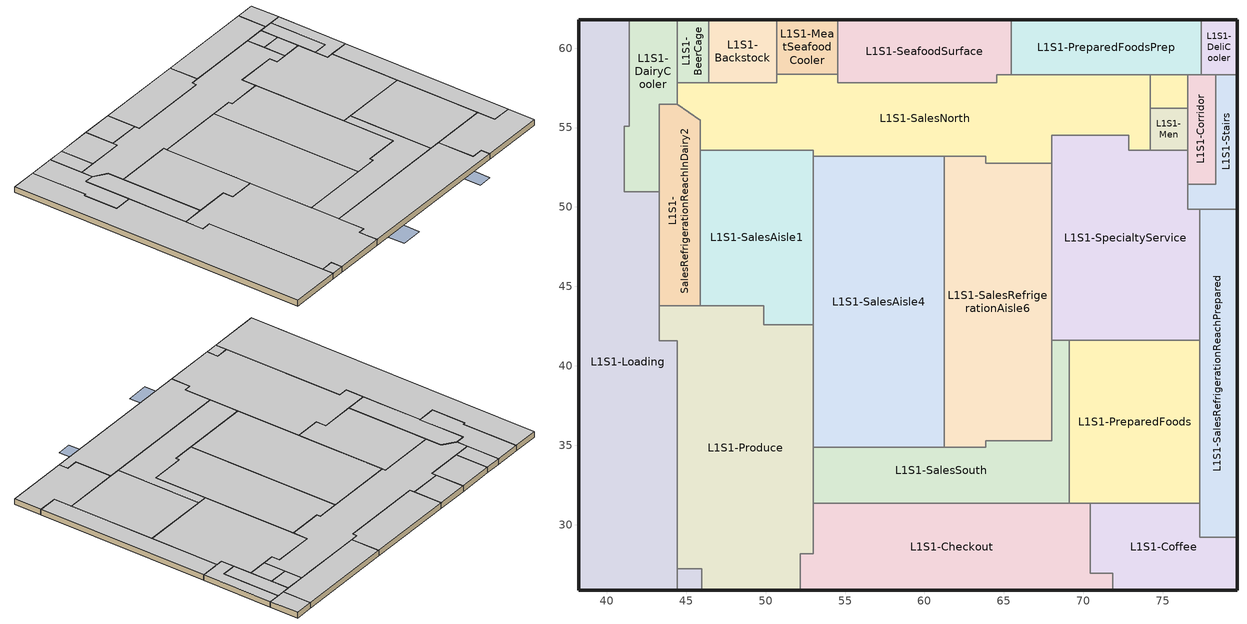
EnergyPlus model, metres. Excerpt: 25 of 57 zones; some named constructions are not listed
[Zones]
L1S1-DairyCooler
 floor outside (Interior Floor): 41.12,50.96 41.12,55.08 41.4,55.08 41.4,61.78 44.44,61.78 44.44,56.48 43.31,56.48 43.31,50.96 z2.13
 wall outside (Exterior Wall): 44.44,61.78 41.4,61.78 z2.13:2.82
 wall to L1S1-Loading (Interior Wall): 41.4,61.78 41.4,55.08 41.12,55.08 41.12,50.96 43.31,50.96 z2.13:2.82
 wall to L1S1-SalesRefrigerationReachInDairy2 (Interior Wall): 43.31,50.96 43.31,56.48 44.44,56.48 z2.13:2.82
 wall to L1S1-SalesNorth (Interior Wall): 44.44,56.48 44.44,57.81 z2.13:2.82
 wall to L1S1-BeerCage (Interior Wall): 44.44,57.81 44.44,61.78 z2.13:2.82
 ceiling to M-201-ExgStorage (Interior Ceiling): 41.12,50.96 43.31,50.96 43.31,56.48 44.44,56.48 44.44,61.78 41.4,61.78 41.4,55.08 41.12,55.08 z2.82
L1S1-Stairs
 floor outside (Interior Floor): 76.57,49.87 76.57,51.44 78.33,51.44 78.33,58.34 79.67,58.34 79.67,49.87 z2.13
 wall outside (Exterior Wall): 79.67,49.87 79.67,58.34 z2.13:2.82
 wall to L1S1-Corridor (Interior Wall): 78.33,58.34 78.33,51.44 76.57,51.44 z2.13:2.82
 wall to L1S1-SpecialtyService (Interior Wall): 76.57,51.44 76.57,49.87 77.34,49.87 z2.13:2.82
 wall to L1S1-SalesRefrigerationReachPrepared (Interior Wall): 77.34,49.87 79.67,49.87 z2.13:2.82
 wall to L1S1-DeliCooler (Interior Wall): 79.67,58.34 78.33,58.34 z2.13:2.82
 ceiling to L1S2-Shaft2 (Interior Ceiling): 76.57,49.87 79.67,49.87 79.67,58.34 78.33,58.34 78.33,51.44 76.57,51.44 z2.82
L1S1-Corridor
 floor outside (Interior Floor): 76.57,51.44 76.57,58.34 78.33,58.34 78.33,51.44 z2.13
 wall to L1S1-PreparedFoodsPrep (Interior Wall): 77.42,58.34 76.57,58.34 z2.13:2.82
 wall to L1S1-Women (Interior Wall): 76.57,58.34 76.57,56.22 z2.13:2.82
 wall to L1S1-Men (Interior Wall): 76.57,56.22 76.57,53.58 z2.13:2.82
 wall to L1S1-SpecialtyService (Interior Wall): 76.57,53.58 76.57,51.44 z2.13:2.82
 wall to L1S1-DeliCooler (Interior Wall): 78.33,58.34 77.42,58.34 z2.13:2.82
 ceiling to M-164-MeatCooler (Interior Ceiling): 76.57,51.44 78.33,51.44 78.33,58.34 76.57,58.34 z2.82
L1S1-DeliCooler
 floor outside (Interior Floor): 77.42,58.34 77.42,61.78 79.67,61.78 79.67,58.34 z2.13
 wall outside (Exterior Wall): 79.67,58.34 79.67,61.78 77.42,61.78 z2.13:2.82
 wall to L1S1-PreparedFoodsPrep (Interior Wall): 77.42,61.78 77.42,58.34 z2.13:2.82
 ceiling to M-123-Stairs (Interior Ceiling): 77.42,58.34 79.67,58.34 79.67,61.78 77.42,61.78 z2.82
L1S1-Women
 floor outside (Interior Floor): 74.22,56.22 74.22,58.34 76.57,58.34 76.57,56.22 z2.13
 wall to L1S1-SalesNorth (Interior Wall): 74.22,58.34 74.22,56.22 z2.13:2.82
 wall to L1S1-Men (Interior Wall): 74.22,56.22 76.57,56.22 z2.13:2.82
 wall to L1S1-PreparedFoodsPrep (Interior Wall): 76.57,58.34 74.22,58.34 z2.13:2.82
 ceiling to M-163-MeatPrep (Interior Ceiling): 74.22,56.22 76.57,56.22 76.57,58.34 74.22,58.34 z2.82
L1S1-PreparedFoodsPrep
 floor outside (Interior Floor): 65.46,58.34 65.46,61.78 77.42,61.78 77.42,58.34 z2.13
 wall outside (Exterior Wall): 77.42,61.78 65.46,61.78 z2.13:2.82
 wall to L1S1-SeafoodSurface (Interior Wall): 65.46,61.78 65.46,58.34 z2.13:2.82
 wall to L1S1-SalesNorth (Interior Wall): 65.46,58.34 72.85,58.34 74.22,58.34 z2.13:2.82
 ceiling to M-201-ExgStorage (Interior Ceiling): 65.46,58.34 77.42,58.34 77.42,61.78 65.46,61.78 z2.82
L1S1-Men
 floor outside (Interior Floor): 74.22,53.58 74.22,56.22 76.57,56.22 76.57,53.58 z2.13
 wall to L1S1-SalesNorth (Interior Wall): 74.22,56.22 74.22,53.58 z2.13:2.82
 wall to L1S1-SpecialtyService (Interior Wall): 74.22,53.58 76.57,53.58 z2.13:2.82
 ceiling to M-164-MeatCooler (Interior Ceiling): 74.22,53.58 76.57,53.58 76.57,56.22 74.22,56.22 z2.82
L1S1-MeatSeafoodCooler
 floor outside (Interior Floor): 50.69,58.37 50.69,61.78 54.53,61.78 54.53,58.37 z2.13
 wall outside (Exterior Wall): 54.53,61.78 50.69,61.78 z2.13:2.82
 wall to L1S1-SalesNorth (Interior Wall): 50.69,58.37 54.53,58.37 z2.13:2.82
 wall to L1S1-SeafoodSurface (Interior Wall): 54.53,58.37 54.53,61.78 z2.13:2.82
 wall to L1S1-Backstock (Interior Wall): 50.69,61.78 50.69,58.37 z2.13:2.82
 ceiling to M-201-ExgStorage (Interior Ceiling): 50.69,58.37 54.53,58.37 54.53,61.78 50.69,61.78 z2.82
L1S1-Shaft
 floor outside (Interior Floor): 44.44,25.88 44.44,27.22 45.97,27.22 45.97,25.88 z2.13
 wall outside (Exterior Wall): 44.44,25.88 45.97,25.88 z2.13:2.82
 wall to L1S1-Produce (Interior Wall): 45.97,25.88 45.97,27.22 44.44,27.22 z2.13:2.82
 wall to L1S1-Loading (Interior Wall): 44.44,27.22 44.44,25.88 z2.13:2.82
 ceiling to L1S2-Shaft (Interior Ceiling): 44.44,25.88 45.97,25.88 45.97,27.22 44.44,27.22 z2.82
L1S1-Backstock
 floor outside (Interior Floor): 46.42,57.81 46.42,61.78 50.69,61.78 50.69,57.81 z2.13
 wall outside (Exterior Wall): 50.69,61.78 46.42,61.78 z2.13:2.82
 wall to L1S1-BeerCage (Interior Wall): 46.42,61.78 46.42,57.81 z2.13:2.82
 wall to L1S1-SalesNorth (Interior Wall): 46.42,57.81 49.53,57.81 50.69,57.81 50.69,58.37 z2.13:2.82
 ceiling to M-152-MDF (Interior Ceiling): 46.42,57.81 50.69,57.81 50.69,61.78 46.42,61.78 z2.82
L1S1-BeerCage
 floor outside (Interior Floor): 44.44,57.81 44.44,61.78 46.42,61.78 46.42,57.81 z2.13
 wall outside (Exterior Wall): 46.42,61.78 44.44,61.78 z2.13:2.82
 wall to L1S1-SalesNorth (Interior Wall): 44.44,57.81 46.42,57.81 z2.13:2.82
 ceiling to M-201-ExgStorage (Interior Ceiling): 44.44,57.81 46.42,57.81 46.42,61.78 44.44,61.78 z2.82
L1S1-SalesAisle4
 floor outside (Interior Floor): 53,34.87 53,53.19 61.24,53.19 61.24,34.87 z2.13
 wall to L1S1-SalesRefrigerationAisle6 (Interior Wall): 61.24,34.87 61.24,53.19 z2.13:2.82
 wall to L1S1-Produce (Interior Wall): 53,53.19 53,34.87 z2.13:2.82
 wall to L1S1-SalesNorth (Interior Wall): 61.24,53.19 53,53.19 z2.13:2.82
 wall to L1S1-SalesSouth (Interior Wall): 53,34.87 61.24,34.87 z2.13:2.82
 ceiling to M-158-BreakRoom (Interior Ceiling): 53,34.87 61.24,34.87 61.24,53.19 53,53.19 z2.82
L1S1-Checkout
 floor outside (Interior Floor): 52.18,26.95 52.18,28.16 53,28.16 53,31.36 70.44,31.36 70.44,26.95 71.84,26.95 71.84,25.88 52.19,25.88 z2.13
 wall outside (Exterior Wall): 52.19,25.88 71.84,25.88 z2.13:2.82
 wall to L1S1-Produce (Interior Wall): 53,31.36 53,28.16 52.18,28.16 52.18,26.95 52.19,25.88 z2.13:2.82
 wall to L1S1-Coffee (Interior Wall): 71.84,25.88 71.84,26.95 70.44,26.95 70.44,31.36 z2.13:2.82
 wall to L1S1-SalesSouth (Interior Wall): 70.44,31.36 53,31.36 z2.13:2.82
 ceiling to L1S2-Checkout (Interior Ceiling): 52.19,25.88 71.84,25.88 71.84,26.95 70.44,26.95 70.44,31.36 53,31.36 53,28.16 52.18,28.16 52.18,26.95 z2.82
L1S1-SpecialtyService
 floor outside (Interior Floor): 68,41.61 68,54.53 72.85,54.53 72.85,53.58 76.57,53.58 76.57,49.87 77.34,49.87 77.34,41.61 z2.13
 wall to L1S1-SalesNorth (Interior Wall): 76.57,53.58 72.85,53.58 72.85,54.53 68,54.53 z2.13:2.82
 wall to L1S1-SalesRefrigerationReachPrepared (Interior Wall): 77.34,41.61 77.34,49.87 z2.13:2.82
 wall to L1S1-SalesRefrigerationAisle6 (Interior Wall): 68,54.53 68,41.61 z2.13:2.82
 wall to L1S1-SalesSouth (Interior Wall): 68,41.61 77.34,41.61 z2.13:2.82
 ceiling to M-162-PrepRoom (Interior Ceiling): 68,41.61 77.34,41.61 77.34,49.87 76.57,49.87 76.57,53.58 72.85,53.58 72.85,54.53 68,54.53 z2.82
L1S1-SalesNorth
 floor outside (Interior Floor): 45.87,53.58 45.87,55.47 44.44,56.48 44.44,57.81 50.69,57.81 50.69,58.37 54.53,58.37 54.53,57.81 64.56,57.81 64.56,58.34 74.22,58.34 74.22,53.58 72.85,53.58 72.85,54.53 68,54.53 68,52.77 63.86,52.77 63.86,53.19 53,53.19 53,53.58 z2.13
 wall to L1S1-SeafoodSurface (Interior Wall): 74.22,58.34 64.56,58.34 64.56,57.81 54.53,57.81 54.53,58.37 z2.13:2.82
 wall to L1S1-SalesRefrigerationReachInDairy2 (Interior Wall): 44.44,56.48 45.87,55.47 45.87,53.58 z2.13:2.82
 wall to L1S1-SalesAisle1 (Interior Wall): 45.87,53.58 53,53.58 53,53.19 z2.13:2.82
 wall to L1S1-SalesRefrigerationAisle6 (Interior Wall): 53,53.19 63.86,53.19 63.86,52.77 68,52.77 z2.13:2.82
 ceiling to M-161-Men (Interior Ceiling): 53,53.19 63.86,53.19 63.86,52.77 68,52.77 68,54.53 72.85,54.53 72.85,53.58 74.22,53.58 74.22,58.34 64.56,58.34 64.56,57.81 54.53,57.81 54.53,58.37 50.69,58.37 50.69,57.81 44.44,57.81 44.44,56.48 45.87,55.47 45.87,53.58 53,53.58 z2.82
L1S1-SalesAisle1
 floor outside (Interior Floor): 45.87,43.77 45.87,53.58 53,53.58 53,42.58 49.9,42.58 49.9,43.77 z2.13
 wall to L1S1-Produce (Interior Wall): 45.87,43.77 49.9,43.77 49.9,42.58 53,42.58 z2.13:2.82
 wall to L1S1-SalesRefrigerationReachInDairy2 (Interior Wall): 45.87,53.58 45.87,43.77 z2.13:2.82
 ceiling to M-156-StlOffice (Interior Ceiling): 45.87,43.77 49.9,43.77 49.9,42.58 53,42.58 53,53.58 45.87,53.58 z2.82
L1S1-Produce
 floor outside (Interior Floor): 44.44,27.22 44.44,41.57 43.31,41.57 43.31,43.77 49.9,43.77 49.9,42.58 53,42.58 53,28.16 52.18,28.16 52.19,25.88 45.97,25.88 45.97,27.22 z2.13
 wall outside (Exterior Wall): 45.97,25.88 52.19,25.88 z2.13:2.82
 wall to L1S1-Loading (Interior Wall): 43.31,43.77 43.31,41.57 44.44,41.57 44.44,27.22 z2.13:2.82
 wall to L1S1-SalesSouth (Interior Wall): 53,28.16 53,42.58 z2.13:2.82
 wall to L1S1-SalesRefrigerationReachInDairy2 (Interior Wall): 49.9,43.77 43.31,43.77 z2.13:2.82
 ceiling to L1S2-AislesWest (Interior Ceiling): 45.97,25.88 52.19,25.88 52.18,28.16 53,28.16 53,42.58 49.9,42.58 49.9,43.77 43.31,43.77 43.31,41.57 44.44,41.57 44.44,27.22 45.97,27.22 z2.82
L1S1-SalesRefrigerationReachInDairy2
 floor outside (Interior Floor): 43.31,43.77 43.31,56.48 44.44,56.48 45.87,55.47 45.87,43.77 z2.13
 ceiling to M-201-ExgStorage (Interior Ceiling): 43.31,43.77 45.87,43.77 45.87,55.47 44.44,56.48 43.31,56.48 z2.82
L1S1-Loading
 floor outside (Interior Floor): 38.22,25.88 38.22,61.78 41.4,61.78 41.4,55.08 41.12,55.08 41.12,50.96 43.31,50.96 43.31,41.57 44.44,41.57 44.44,25.88 z2.13
 wall outside (Exterior Wall): 41.4,61.78 38.22,61.78 38.22,25.88 44.44,25.88 z2.13:2.82
 ceiling to M-201-ExgStorage (Interior Ceiling): 38.22,25.88 44.44,25.88 44.44,41.57 43.31,41.57 43.31,50.96 41.12,50.96 41.12,55.08 41.4,55.08 41.4,61.78 38.22,61.78 z2.82
L1S1-SalesRefrigerationAisle6
 floor outside (Interior Floor): 61.24,34.87 61.24,53.19 63.86,53.19 63.86,52.77 68,52.77 68,35.3 63.86,35.3 63.86,34.87 z2.13
 wall to L1S1-SalesSouth (Interior Wall): 61.24,34.87 63.86,34.87 63.86,35.3 68,35.3 68,52.77 z2.13:2.82
 ceiling to M-162-PrepRoom (Interior Ceiling): 61.24,34.87 63.86,34.87 63.86,35.3 68,35.3 68,52.77 63.86,52.77 63.86,53.19 61.24,53.19 z2.82
L1S1-SalesSouth
 floor outside (Interior Floor): 53,31.36 53,34.87 63.86,34.87 63.86,35.3 68,35.3 68,41.61 69.13,41.61 69.13,31.36 z2.13
 wall to L1S1-PreparedFoods (Interior Wall): 69.13,31.36 69.13,41.61 z2.13:2.82
 ceiling to L1S2-AislesEast (Interior Ceiling): 53,31.36 69.13,31.36 69.13,41.61 68,41.61 68,35.3 63.86,35.3 63.86,34.87 53,34.87 z2.82
L1S1-SalesRefrigerationReachPrepared
 floor outside (Interior Floor): 77.34,29.21 77.34,49.87 79.67,49.87 79.67,29.21 z2.13
 wall outside (Exterior Wall): 79.67,29.21 79.67,49.87 z2.13:2.82
 wall to L1S1-Coffee (Interior Wall): 77.34,29.21 79.67,29.21 z2.13:2.82
 wall to L1S1-PreparedFoods (Interior Wall): 77.34,49.87 77.34,29.21 z2.13:2.82
 ceiling to L1S2-ReachInPrepared (Interior Ceiling): 77.34,29.21 79.67,29.21 79.67,49.87 77.34,49.87 z2.82
L1S1-SeafoodSurface
 floor outside (Interior Floor): 54.53,57.81 54.53,61.78 65.46,61.78 65.46,58.34 64.56,58.34 64.56,57.81 z2.13
 wall outside (Exterior Wall): 65.46,61.78 54.53,61.78 z2.13:2.82
 ceiling to M-201-ExgStorage (Interior Ceiling): 54.53,57.81 64.56,57.81 64.56,58.34 65.46,58.34 65.46,61.78 54.53,61.78 z2.82
L1S1-Coffee
 floor outside (Interior Floor): 70.44,26.95 70.44,31.36 77.34,31.36 77.34,29.21 79.67,29.21 79.67,25.88 71.84,25.88 71.84,26.95 z2.13
 wall outside (Exterior Wall): 71.84,25.88 79.67,25.88 79.67,29.21 z2.13:2.82
 wall to L1S1-PreparedFoods (Interior Wall): 77.34,31.36 70.44,31.36 z2.13:2.82
 ceiling to L1S2-Bakery (Interior Ceiling): 71.84,25.88 79.67,25.88 79.67,29.21 77.34,29.21 77.34,31.36 70.44,31.36 70.44,26.95 71.84,26.95 z2.82
L1S1-PreparedFoods
 floor outside (Interior Floor): 69.13,31.36 69.13,41.61 77.34,41.61 77.34,31.36 z2.13
 ceiling to L1S2-AislesEast (Interior Ceiling): 69.13,31.36 77.34,31.36 77.34,41.61 69.13,41.61 z2.82
shading: 67.45,23.87 67.45,25.88 69.16,25.88 69.16,23.87 z2.09; 54.11,23.87 54.11,25.88 56.79,25.88 56.79,23.87 z2.09
[Zone] Type=1
L1S1-DairyCooler; L1S1-Stairs; L1S1-Corridor; L1S1-DeliCooler; L1S1-Women; L1S1-PreparedFoodsPrep; L1S1-Men; L1S1-MeatSeafoodCooler; L1S1-Shaft; L1S1-Backstock; L1S1-BeerCage; L1S1-SalesAisle4; L1S1-Checkout; L1S1-SpecialtyService; L1S1-SalesNorth; L1S1-SalesAisle1; L1S1-Produce; L1S1-SalesRefrigerationReachInDairy2; L1S1-Loading; L1S1-SalesRefrigerationAisle6; L1S1-SalesSouth; L1S1-SalesRefrigerationReachPrepared; L1S1-SeafoodSurface; L1S1-Coffee; L1S1-PreparedFoods
